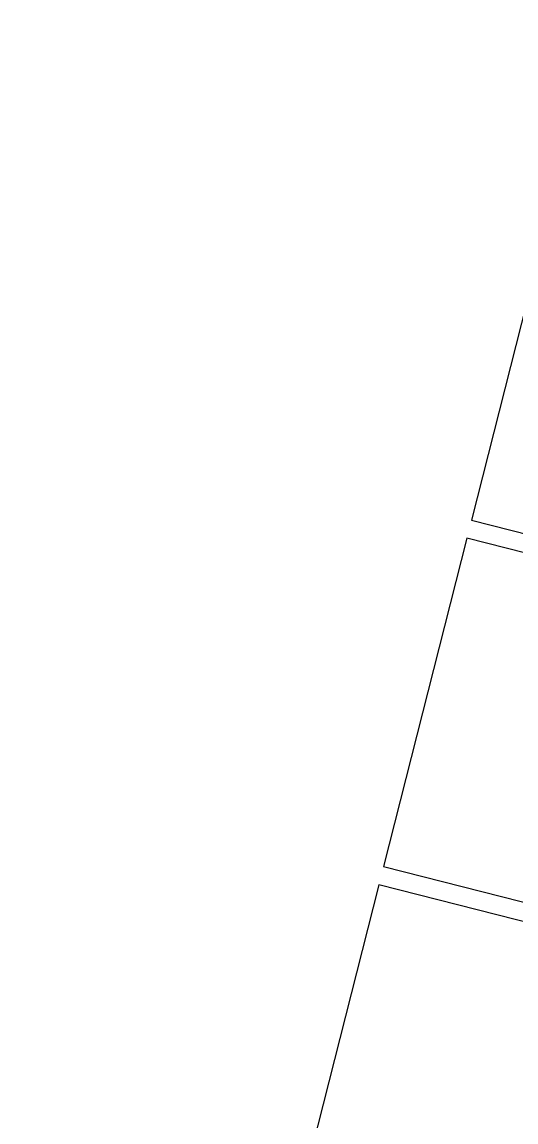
# Model space of a CAD drawing. Header units: inches. Extents: x 6322 to 85903, y -36042 to 7673.
# Drawn here: x 75860 to 75912.5, y -297.4 to -180.5 of the extents above; entities that cross this region are included whole.
import ezdxf

# ---------------------------------------------------------------- set-up
doc = ezdxf.new("R2010")
doc.units = ezdxf.units.IN
doc.header["$LTSCALE"] = 10
doc.linetypes.add('Amconstr', pattern=[9999, 9999, 0])
doc.layers.add('ADSK_ASSOC_ENTITY_BACKUPS', color=7, linetype='Continuous')
doc.layers.add('SOLAR PANEL', color=10, linetype='Continuous')

# ---------------------------------------------------------------- blocks, each defined once
blk = doc.blocks.new('*U164')
at = {"layer": 'SOLAR PANEL'}
blk.add_lwpolyline([(-39, 18), (-39, -18), (39, -18), (39, 18)], close=True, dxfattribs=at)
blk = doc.blocks.new('*U163')
at = {"layer": 'SOLAR PANEL', "color": 0, "linetype": 'ByBlock', "lineweight": -2}
for p in [(0, 152), (0, 114), (0, 76)]:
    blk.add_blockref('*U164', p, dxfattribs=at)
blk = doc.blocks.new('*U61')
at = {"layer": 'SOLAR PANEL', "xscale": -1, "rotation": 165.7461911174656}
blk.add_blockref('*U163', (-184.49, 86.07), dxfattribs=at)
blk = doc.blocks.new('*U62')
at = {"layer": 'ADSK_ASSOC_ENTITY_BACKUPS', "linetype": 'Amconstr', "lineweight": 25}
blk.add_blockref('*U61', (0, 0), dxfattribs=at)
at = {"layer": 'SOLAR PANEL', "color": 0, "linetype": 'ByBlock', "lineweight": -2}
blk.add_blockref('*U61', (0, 0), dxfattribs=at)

msp = doc.modelspace()

# ---------------------------------------------------------------- linework, layer by layer
at = {"linetype": 'Amconstr', "lineweight": 25}
msp.add_circle((60708.4733, -17819.81171), 18222, dxfattribs=at)

# ---------------------------------------------------------------- block references
at = {"layer": 'SOLAR PANEL', "linetype": 'Amconstr', "lineweight": 25, "xscale": -1, "rotation": 151.4923822348075}
msp.add_blockref('*U62', (76115.77311, -385.33545), dxfattribs=at)

doc.saveas('drawing.dxf')
